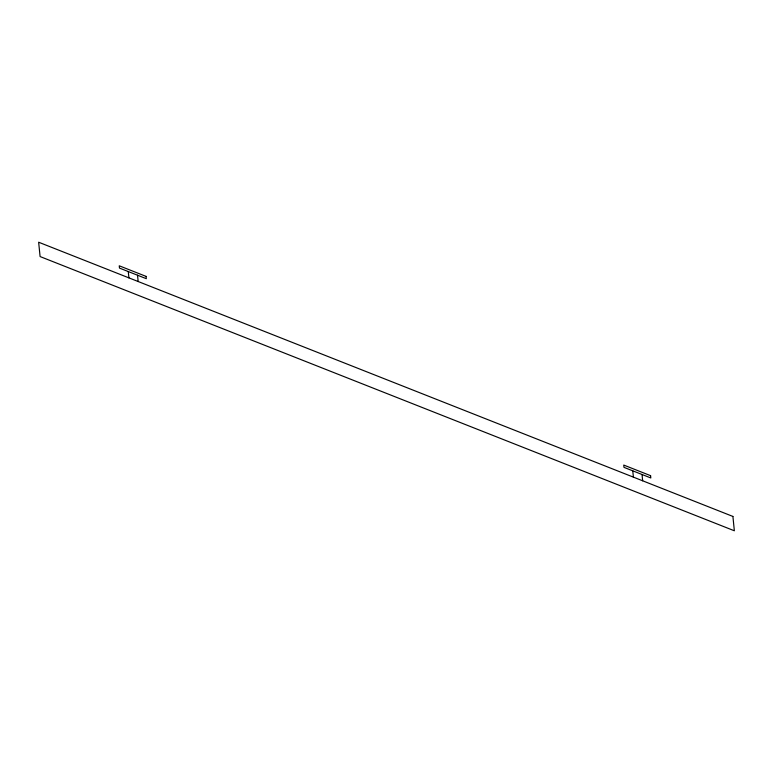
<?xml version="1.0" encoding="UTF-8"?>
<svg xmlns="http://www.w3.org/2000/svg" width="773" height="773" viewBox="0 0 773 773"><rect width="100%" height="100%" fill="white"/><g stroke="black" fill="none" stroke-linecap="round" stroke-linejoin="round"><path stroke-width="1.16" d="M642.025 474.487L642.663 480.796M632.768 470.834L633.406 477.144M137.526 275.217L138.164 281.527M128.27 271.565L128.907 277.865M146.087 276.396L119.245 265.796L119.477 268.086L146.319 278.686L146.087 276.396M650.586 475.666L623.743 465.066L623.975 467.356L650.818 477.965L650.586 475.666M732.91 516.441L38.65 242.22L40.09 256.559L734.35 530.78L732.91 516.441"/></g></svg>
